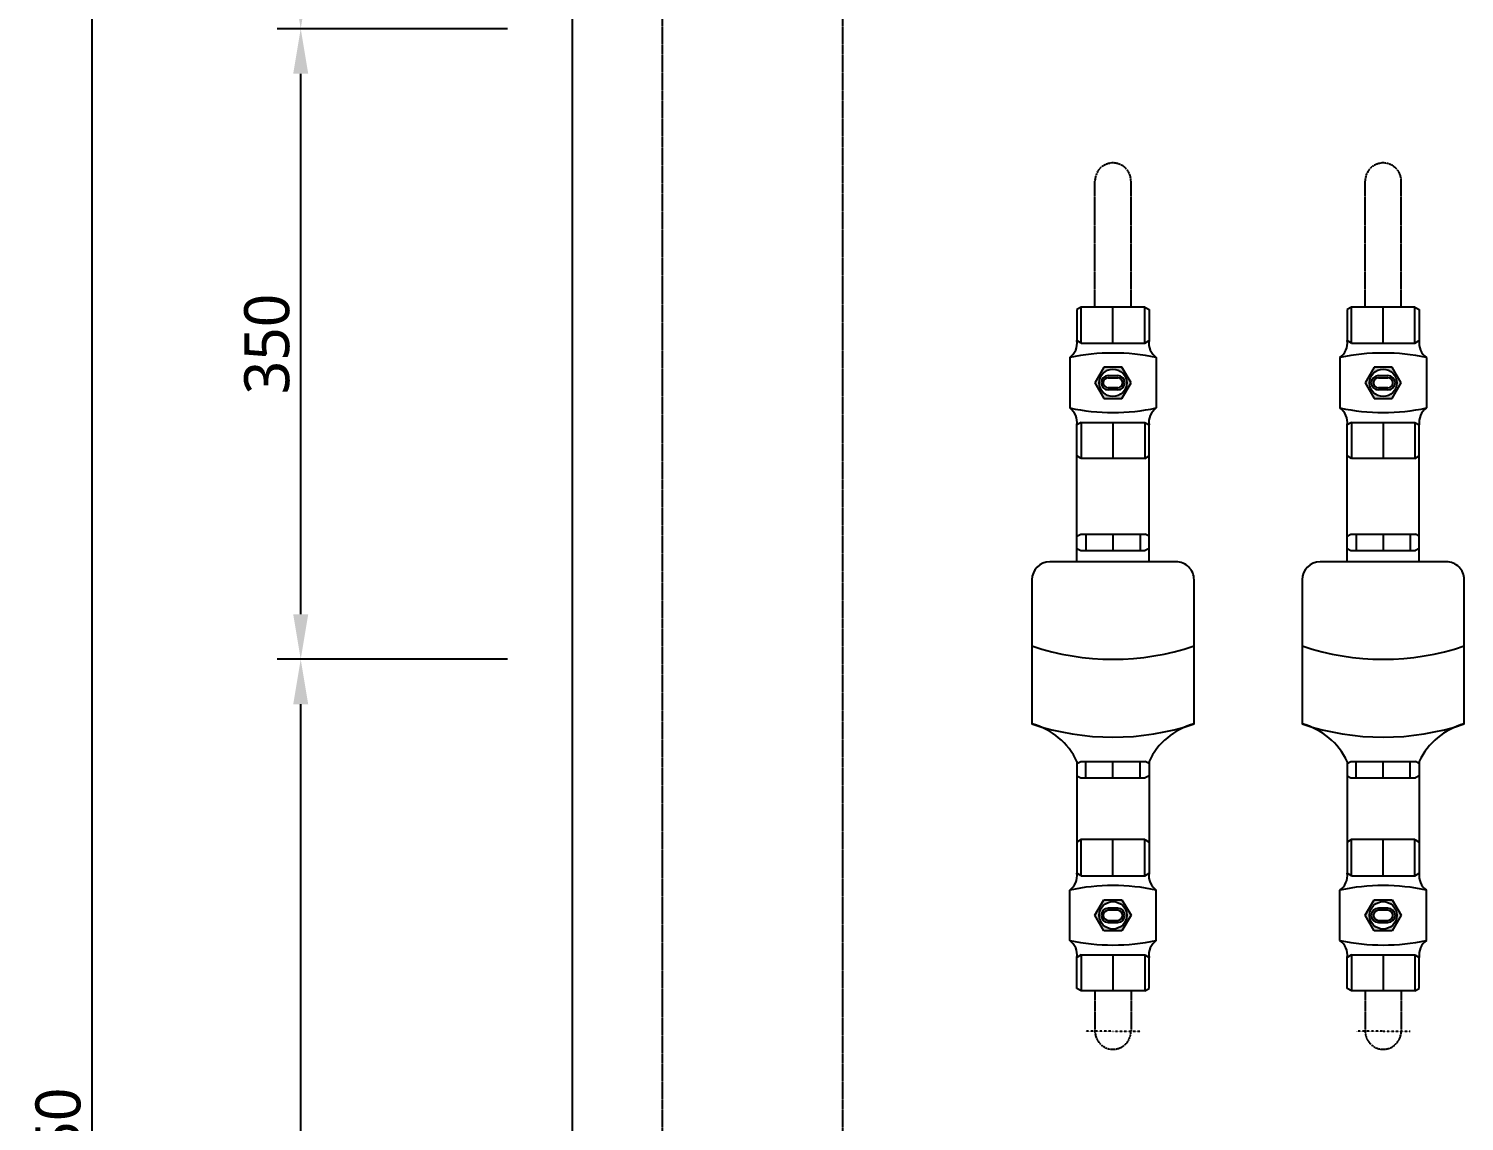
# Model space of a CAD drawing. Header units: millimetres. Extents: x -9013 to 516, y -36629 to 6082.
# Drawn here: x -5599 to -4802, y -31242 to -30635 of the extents above; entities that cross this region are included whole.
import ezdxf

# ---------------------------------------------------------------- set-up
doc = ezdxf.new("R2010")
doc.units = ezdxf.units.MM
doc.header["$LTSCALE"] = 0.05
for name, pattern in [('CENTER', [50.8, 31.75, -6.35, 6.35, -6.35]), ('CENTER2', [28.575, 19.05, -3.175, 3.175, -3.175]), ('DASHDOT', [0.618421, 0.309211, -0.154605, 0, -0.154605])]:
    doc.linetypes.add(name, pattern=pattern)
doc.layers.get('0').update_dxf_attribs({"lineweight": 18})
doc.layers.get('Defpoints').update_dxf_attribs({"color": 140, "lineweight": 18})
for name, color, linetype in [('1CO', 4, 'Continuous'), ('HVAL___2CO', 7, 'Continuous'), ('HWAT__3CO', 1, 'Continuous'), ('HWAT___1DD', 4, 'DASHDOT'), ('HWAT___5CS', 3, 'CENTER2')]:
    doc.layers.add(name, color=color, linetype=linetype)
doc.layers.add('G-Anno-Std-Cntr', color=1, linetype='CENTER2', lineweight=18)
doc.styles.add('trebuchet_MS', font='trebuc.ttf')
doc.dimstyles.new('MGP', dxfattribs={"dimtxt": 2.5, "dimasz": 2.5, "dimexe": 1.25, "dimexo": 0.625, "dimtad": 1, "dimdec": 0, "dimtxsty": 'trebuchet_MS', "dimcen": 2.5, "dimclrt": 7, "dimadec": 0, "dimazin": 0, "dimtfac": 1, "dimtdec": 0, "dimtmove": 0, "dimatfit": 3, "dimfxl": 1.148294, "dimfxlon": 1, "dimarcsym": 2})

# ---------------------------------------------------------------- blocks, each defined once
blk = doc.blocks.new('*D674')
at = {"color": 0, "lineweight": -2, "transparency": 16777216}
for p, q in [((-5449.4, -30085.31), (-5577.23, -30085.31)), ((-5564.23, -30110.31), (-5564.23, -32410.31)), ((-5449.4, -32435.31), (-5577.23, -32435.31))]:
    blk.add_line(p, q, dxfattribs=at)
at = {"color": 0, "transparency": 16777216}
for points in [[(-5568.4, -30110.31), (-5560.06, -30110.31), (-5564.23, -30085.31)], [(-5568.4, -32410.31), (-5560.06, -32410.31), (-5564.23, -32435.31)]]:
    blk.add_solid(points, dxfattribs=at)
at = {"layer": 'Defpoints', "color": 0, "transparency": 16777216}
for p in [(-5197.48, -30085.31), (-5564.23, -32435.31), (-5197.48, -32435.31)]:
    blk.add_point(p, dxfattribs=at)
at = {"color": 7, "transparency": 16777216, "insert": (-5582.95, -31260.31), "char_height": 25, "attachment_point": 5, "rotation": 90, "style": 'trebuchet_MS'}
blk.add_mtext('2350', dxfattribs=at)
blk = doc.blocks.new('*D710')
at = {"color": 0, "lineweight": -2, "transparency": 16777216}
for p, q in [((-5333.53, -30985.31), (-5461.36, -30985.31)), ((-5448.36, -31560.31), (-5448.36, -31010.31)), ((-5333.53, -31585.31), (-5461.36, -31585.31))]:
    blk.add_line(p, q, dxfattribs=at)
at = {"color": 0, "transparency": 16777216}
for points in [[(-5452.52, -31010.31), (-5444.19, -31010.31), (-5448.36, -30985.31)], [(-5452.52, -31560.31), (-5444.19, -31560.31), (-5448.36, -31585.31)]]:
    blk.add_solid(points, dxfattribs=at)
at = {"layer": 'Defpoints', "color": 0, "transparency": 16777216}
for p in [(-5448.36, -30985.31), (-4997.48, -30985.31), (-4997.48, -31585.31)]:
    blk.add_point(p, dxfattribs=at)
at = {"color": 7, "transparency": 16777216, "insert": (-5467.12, -31285.31), "char_height": 25, "attachment_point": 5, "rotation": 90, "style": 'trebuchet_MS'}
blk.add_mtext('600', dxfattribs=at)
blk = doc.blocks.new('*D711')
at = {"color": 0, "lineweight": -2, "transparency": 16777216}
for p, q in [((-5333.53, -30635.31), (-5461.36, -30635.31)), ((-5448.36, -30960.31), (-5448.36, -30660.31)), ((-5333.53, -30985.31), (-5461.36, -30985.31))]:
    blk.add_line(p, q, dxfattribs=at)
at = {"color": 0, "transparency": 16777216}
for points in [[(-5452.52, -30660.31), (-5444.19, -30660.31), (-5448.36, -30635.31)], [(-5452.52, -30960.31), (-5444.19, -30960.31), (-5448.36, -30985.31)]]:
    blk.add_solid(points, dxfattribs=at)
at = {"layer": 'Defpoints', "color": 0, "transparency": 16777216}
for p in [(-5448.36, -30635.31), (-4947.48, -30635.31), (-4997.48, -30985.31)]:
    blk.add_point(p, dxfattribs=at)
at = {"color": 7, "transparency": 16777216, "insert": (-5467.07, -30810.31), "char_height": 25, "attachment_point": 5, "rotation": 90, "style": 'trebuchet_MS'}
blk.add_mtext('350', dxfattribs=at)
blk = doc.blocks.new('*D712')
at = {"color": 0, "lineweight": -2, "transparency": 16777216}
for p, q in [((-5333.53, -30185.31), (-5461.36, -30185.31)), ((-5448.36, -30610.31), (-5448.36, -30210.31)), ((-5333.53, -30635.31), (-5461.36, -30635.31))]:
    blk.add_line(p, q, dxfattribs=at)
at = {"color": 0, "transparency": 16777216}
for points in [[(-5452.52, -30210.31), (-5444.19, -30210.31), (-5448.36, -30185.31)], [(-5452.52, -30610.31), (-5444.19, -30610.31), (-5448.36, -30635.31)]]:
    blk.add_solid(points, dxfattribs=at)
at = {"layer": 'Defpoints', "color": 0, "transparency": 16777216}
for p in [(-5448.36, -30185.31), (-4918.41, -30185.31), (-4918.41, -30635.31)]:
    blk.add_point(p, dxfattribs=at)
at = {"color": 7, "transparency": 16777216, "insert": (-5467.07, -30410.31), "char_height": 25, "attachment_point": 5, "rotation": 90, "style": 'trebuchet_MS'}
blk.add_mtext('450', dxfattribs=at)
blk = doc.blocks.new('h-meter')
at = {"layer": 'HVAL___2CO'}
for p, q in [((-25.38, 45), (-105.38, 45)), ((-15.38, -35), (-15.38, 35)), ((-134.19, 20), (-135.38, 17.94)), ((-135.38, 17.94), (-135.38, -17.94)), ((-126.24, 20), (-134.19, 20)), ((-127.43, 20), (-126.24, 17.94)), ((-126.24, 17.94), (-126.24, -17.94)), ((-15.38, 20), (-1.19, 20)), ((-7.95, 20), (-9.14, 17.94)), ((-9.14, 17.94), (-9.14, -17.94)), ((-1.19, 20), (0, 17.94)), ((0, 17.94), (0, -17.94)), ((-135.38, 15), (-126.24, 15)), ((0, 15), (-9.14, 15)), ((-135.38, 0), (-126.24, 0)), ((0, 0), (-9.14, 0)), ((-135.38, -15), (-126.24, -15)), ((0, -15), (-9.14, -15)), ((-134.19, -20), (-135.38, -17.94)), ((-126.24, -20), (-134.19, -20)), ((-127.43, -20), (-126.24, -17.94)), ((-15.38, -20), (-1.19, -20)), ((-7.95, -20), (-9.14, -17.94)), ((-1.19, -20), (0, -17.94)), ((-105.38, -45), (-25.38, -45))]:
    blk.add_line(p, q, dxfattribs=at)
for centre, radius, start, end in [((-142.55, 54.81), 38.44, 295.10263, 345.21206), ((28.23, 0), 140.99, 161.38677, 198.61323), ((71.48, 0), 140.99, 161.38677, 198.61323), ((-25.38, 35), 10, 0, 90), ((-142.55, -54.81), 38.44, 14.78794, 64.89737), ((-25.38, -35), 10, 270, 0)]:
    blk.add_arc(centre, radius, start, end, dxfattribs=at)
blk = doc.blocks.new('water meter v')
at = {"layer": 'HVAL___2CO'}
h = blk.add_hatch(color=256, dxfattribs=at)
h.paths.add_polyline_path([(-5839.09, 3714.36), (-5829.09, 3714.36), (-5824.09, 3705.7), (-5829.09, 3697.04), (-5839.09, 3697.04), (-5844.09, 3705.7)])
h.paths.add_polyline_path([(-5834.09, 3698.1, 1), (-5834.09, 3713.3, 1)], flags=16)
h.paths.add_polyline_path([(-5836.69, 3701.7), (-5831.49, 3701.7, 1), (-5831.49, 3709.7), (-5836.69, 3709.7, 1)], flags=0)
h.paths.add_polyline_path([(-5836.69, 3702.9), (-5831.49, 3702.9, 1), (-5831.49, 3708.5), (-5836.69, 3708.5, 1)], flags=0)
h = blk.add_hatch(color=256, dxfattribs=at)
h.paths.add_polyline_path([(-5836.69, 3701.7, -1), (-5836.69, 3709.7), (-5831.49, 3709.7, -1), (-5831.49, 3701.7)])
h.paths.add_polyline_path([(-5831.49, 3702.9, 1), (-5831.49, 3708.5), (-5836.69, 3708.5, 1), (-5836.69, 3702.9)], flags=16)
h = blk.add_hatch(color=256, dxfattribs=at)
h.paths.add_polyline_path([(-5839.09, 3401.43), (-5829.09, 3401.43), (-5824.09, 3410.09), (-5829.09, 3418.75), (-5839.09, 3418.75), (-5844.09, 3410.09)])
h.paths.add_polyline_path([(-5834.09, 3417.69, -1), (-5834.09, 3402.49, -1)], flags=16)
h.paths.add_polyline_path([(-5836.69, 3414.09), (-5831.49, 3414.09, -1), (-5831.49, 3406.09), (-5836.69, 3406.09, -1)], flags=0)
h.paths.add_polyline_path([(-5836.69, 3412.89), (-5831.49, 3412.89, -1), (-5831.49, 3407.29), (-5836.69, 3407.29, -1)], flags=0)
h = blk.add_hatch(color=256, dxfattribs=at)
h.paths.add_polyline_path([(-5836.69, 3414.09, 1), (-5836.69, 3406.09), (-5831.49, 3406.09, 1), (-5831.49, 3414.09)])
h.paths.add_polyline_path([(-5831.49, 3412.89, -1), (-5831.49, 3407.29), (-5836.69, 3407.29, -1), (-5836.69, 3412.89)], flags=16)
for p, q in [((-5851.69, 3747.7), (-5854.09, 3746.31)), ((-5854.09, 3746.31), (-5854.09, 3729.08)), ((-5816.49, 3747.7), (-5851.69, 3747.7)), ((-5851.69, 3727.7), (-5851.69, 3747.7)), ((-5834.09, 3727.7), (-5834.09, 3747.7)), ((-5816.49, 3747.7), (-5814.09, 3746.31)), ((-5816.49, 3727.7), (-5816.49, 3747.7)), ((-5814.09, 3746.31), (-5814.09, 3729.08)), ((-5851.69, 3727.7), (-5854.09, 3729.08)), ((-5851.69, 3727.7), (-5816.49, 3727.7)), ((-5816.49, 3727.7), (-5814.09, 3729.08)), ((-5858.09, 3719.7), (-5858.09, 3691.7)), ((-5839.09, 3714.36), (-5844.09, 3705.7)), ((-5829.09, 3714.36), (-5839.09, 3714.36)), ((-5824.09, 3705.7), (-5829.09, 3714.36)), ((-5810.09, 3719.7), (-5810.09, 3691.7)), ((-5844.09, 3705.7), (-5839.09, 3697.04)), ((-5836.69, 3709.7), (-5831.49, 3709.7)), ((-5836.69, 3708.5), (-5831.49, 3708.5)), ((-5829.09, 3697.04), (-5824.09, 3705.7)), ((-5831.49, 3702.9), (-5836.69, 3702.9)), ((-5831.49, 3701.7), (-5836.69, 3701.7)), ((-5839.09, 3697.04), (-5829.09, 3697.04)), ((-5851.69, 3683.7), (-5854.09, 3682.31)), ((-5854.09, 3665.08), (-5854.09, 3682.31)), ((-5851.69, 3683.7), (-5851.69, 3663.7)), ((-5851.69, 3683.7), (-5816.49, 3683.7)), ((-5834.09, 3683.7), (-5834.09, 3663.7)), ((-5816.49, 3683.7), (-5816.49, 3663.7)), ((-5816.49, 3683.7), (-5814.09, 3682.31)), ((-5814.09, 3665.08), (-5814.09, 3682.31)), ((-5851.69, 3663.7), (-5854.09, 3665.08)), ((-5816.49, 3663.7), (-5851.69, 3663.7)), ((-5816.49, 3663.7), (-5814.09, 3665.08)), ((-5851.69, 3452.09), (-5854.09, 3450.71)), ((-5854.09, 3450.71), (-5854.09, 3433.48)), ((-5816.49, 3452.09), (-5851.69, 3452.09)), ((-5851.69, 3432.09), (-5851.69, 3452.09)), ((-5834.09, 3432.09), (-5834.09, 3452.09)), ((-5816.49, 3452.09), (-5814.09, 3450.71)), ((-5816.49, 3432.09), (-5816.49, 3452.09)), ((-5814.09, 3450.71), (-5814.09, 3433.48)), ((-5851.69, 3432.09), (-5854.09, 3433.48)), ((-5851.69, 3432.09), (-5816.49, 3432.09)), ((-5816.49, 3432.09), (-5814.09, 3433.48)), ((-5858.09, 3396.09), (-5858.09, 3424.09)), ((-5844.09, 3410.09), (-5839.09, 3418.75)), ((-5839.09, 3418.75), (-5829.09, 3418.75)), ((-5829.09, 3418.75), (-5824.09, 3410.09)), ((-5810.09, 3396.09), (-5810.09, 3424.09)), ((-5831.49, 3414.09), (-5836.69, 3414.09)), ((-5831.49, 3412.89), (-5836.69, 3412.89)), ((-5839.09, 3401.43), (-5844.09, 3410.09)), ((-5836.69, 3407.29), (-5831.49, 3407.29)), ((-5836.69, 3406.09), (-5831.49, 3406.09)), ((-5824.09, 3410.09), (-5829.09, 3401.43)), ((-5829.09, 3401.43), (-5839.09, 3401.43)), ((-5851.69, 3388.09), (-5854.09, 3386.71)), ((-5851.69, 3388.09), (-5851.69, 3368.09)), ((-5851.69, 3388.09), (-5816.49, 3388.09)), ((-5834.09, 3388.09), (-5834.09, 3368.09)), ((-5816.49, 3388.09), (-5814.09, 3386.71)), ((-5816.49, 3388.09), (-5816.49, 3368.09)), ((-5854.09, 3369.48), (-5854.09, 3386.71)), ((-5814.09, 3369.48), (-5814.09, 3386.71)), ((-5851.69, 3368.09), (-5854.09, 3369.48)), ((-5816.49, 3368.09), (-5851.69, 3368.09)), ((-5816.49, 3368.09), (-5814.09, 3369.48))]:
    blk.add_line(p, q, dxfattribs=at)
for centre in [(-5834.09, 3705.7), (-5834.09, 3410.09)]:
    blk.add_circle(centre, 7.6, dxfattribs=at)
for centre, radius, start, end in [((-5863.79, 3727.67), 9.8, 305.55909, 8.27516), ((-5834.09, 3606.49), 115.72, 78.03035, 101.96965), ((-5804.39, 3727.67), 9.8, 171.72484, 234.44091), ((-5836.69, 3705.7), 4, 90, 270), ((-5836.69, 3705.7), 4, 90, 270), ((-5836.69, 3705.7), 2.8, 90, 270), ((-5831.49, 3705.7), 4, 270, 90), ((-5831.49, 3705.7), 2.8, 270, 90), ((-5863.79, 3683.72), 9.8, 351.72484, 54.44091), ((-5834.09, 3804.9), 115.72, 258.03035, 281.96965), ((-5804.39, 3683.72), 9.8, 125.55909, 188.27516), ((-5863.79, 3432.07), 9.8, 305.55909, 8.27516), ((-5834.09, 3310.89), 115.72, 78.03035, 101.96965), ((-5804.39, 3432.07), 9.8, 171.72484, 234.44091), ((-5836.69, 3410.09), 4, 90, 270), ((-5836.69, 3410.09), 4, 90, 270), ((-5836.69, 3410.09), 2.8, 90, 270), ((-5831.49, 3410.09), 4, 270, 90), ((-5831.49, 3410.09), 2.8, 270, 90), ((-5863.79, 3388.12), 9.8, 351.72484, 54.44091), ((-5834.09, 3509.3), 115.72, 258.03035, 281.96965), ((-5804.39, 3388.12), 9.8, 125.55909, 188.27516)]:
    blk.add_arc(centre, radius, start, end, dxfattribs=at)
at = {"layer": 'HWAT__3CO'}
for p, q in [((-5854.09, 3620.54), (-5854.09, 3665.08)), ((-5814.09, 3620.54), (-5814.09, 3665.08)), ((-5854.09, 3487.54), (-5854.09, 3450.71)), ((-5814.09, 3487.54), (-5814.09, 3450.71))]:
    blk.add_line(p, q, dxfattribs=at)
at = {"layer": 'HWAT___1DD'}
for q in [(-5849.09, 3345.76), (-5819.09, 3345.76)]:
    blk.add_line((-5834.09, 3345.76), q, dxfattribs=at)
at = {"layer": 'HWAT___5CS'}
for p, q in [((-5844.09, 3747.7), (-5844.09, 3817.7)), ((-5824.09, 3747.7), (-5824.09, 3817.7)), ((-5844.09, 3368.09), (-5844.09, 3345.76)), ((-5824.09, 3368.09), (-5824.09, 3345.76))]:
    blk.add_line(p, q, dxfattribs=at)
for centre, start, end in [((-5834.09, 3817.7), 0, 180), ((-5834.09, 3345.76), 180, 0)]:
    blk.add_arc(centre, 10, start, end, dxfattribs=at)
at = {"rotation": 89.99999999999999}
blk.add_blockref('h-meter', (-5834.09, 3621.73), dxfattribs=at)

msp = doc.modelspace()

# ---------------------------------------------------------------- linework, layer by layer
at = {"layer": '1CO'}
msp.add_line((-5297.48, -32435.31), (-5297.48, -30085.31), dxfattribs=at)
at = {"layer": 'HWAT___5CS'}
for p, q in [((-5247.48, -32435.31), (-5247.48, -30085.31)), ((-5147.48, -32435.31), (-5147.48, -30085.31))]:
    msp.add_line(p, q, dxfattribs=at)

# ---------------------------------------------------------------- block references
at = {"layer": 'G-Anno-Std-Cntr', "linetype": 'CENTER'}
for p in [(836.61, -34537.53), (986.61, -34537.53)]:
    msp.add_blockref('water meter v', p, dxfattribs=at)

# ---------------------------------------------------------------- dimensions: what is measured, and where the dimension line sits
for base, p1, p2, picture, middle in [((-5564.23, -32435.31), (-5197.48, -30085.31), (-5197.48, -32435.31), '*D674', (-5582.95, -31260.31)), ((-5448.36, -30185.31), (-4918.41, -30635.31), (-4918.41, -30185.31), '*D712', (-5467.07, -30410.31)), ((-5448.36, -30635.31), (-4997.48, -30985.31), (-4947.48, -30635.31), '*D711', (-5467.07, -30810.31)), ((-5448.36, -30985.31), (-4997.48, -31585.31), (-4997.48, -30985.31), '*D710', (-5467.12, -31285.31))]:
    dim = msp.add_linear_dim(base=base, p1=p1, p2=p2, angle=90, dimstyle='MGP', override={"dimscale": 100, "dimtxt": 0.25, "dimasz": 0.25, "dimexe": 0.13, "dimexo": 0.06, "dimgap": 0.06, "dimarcsym": 1})
    dim.commit()
    dim.dimension.update_dxf_attribs({"geometry": picture, "text_midpoint": middle})

doc.saveas('drawing.dxf')
